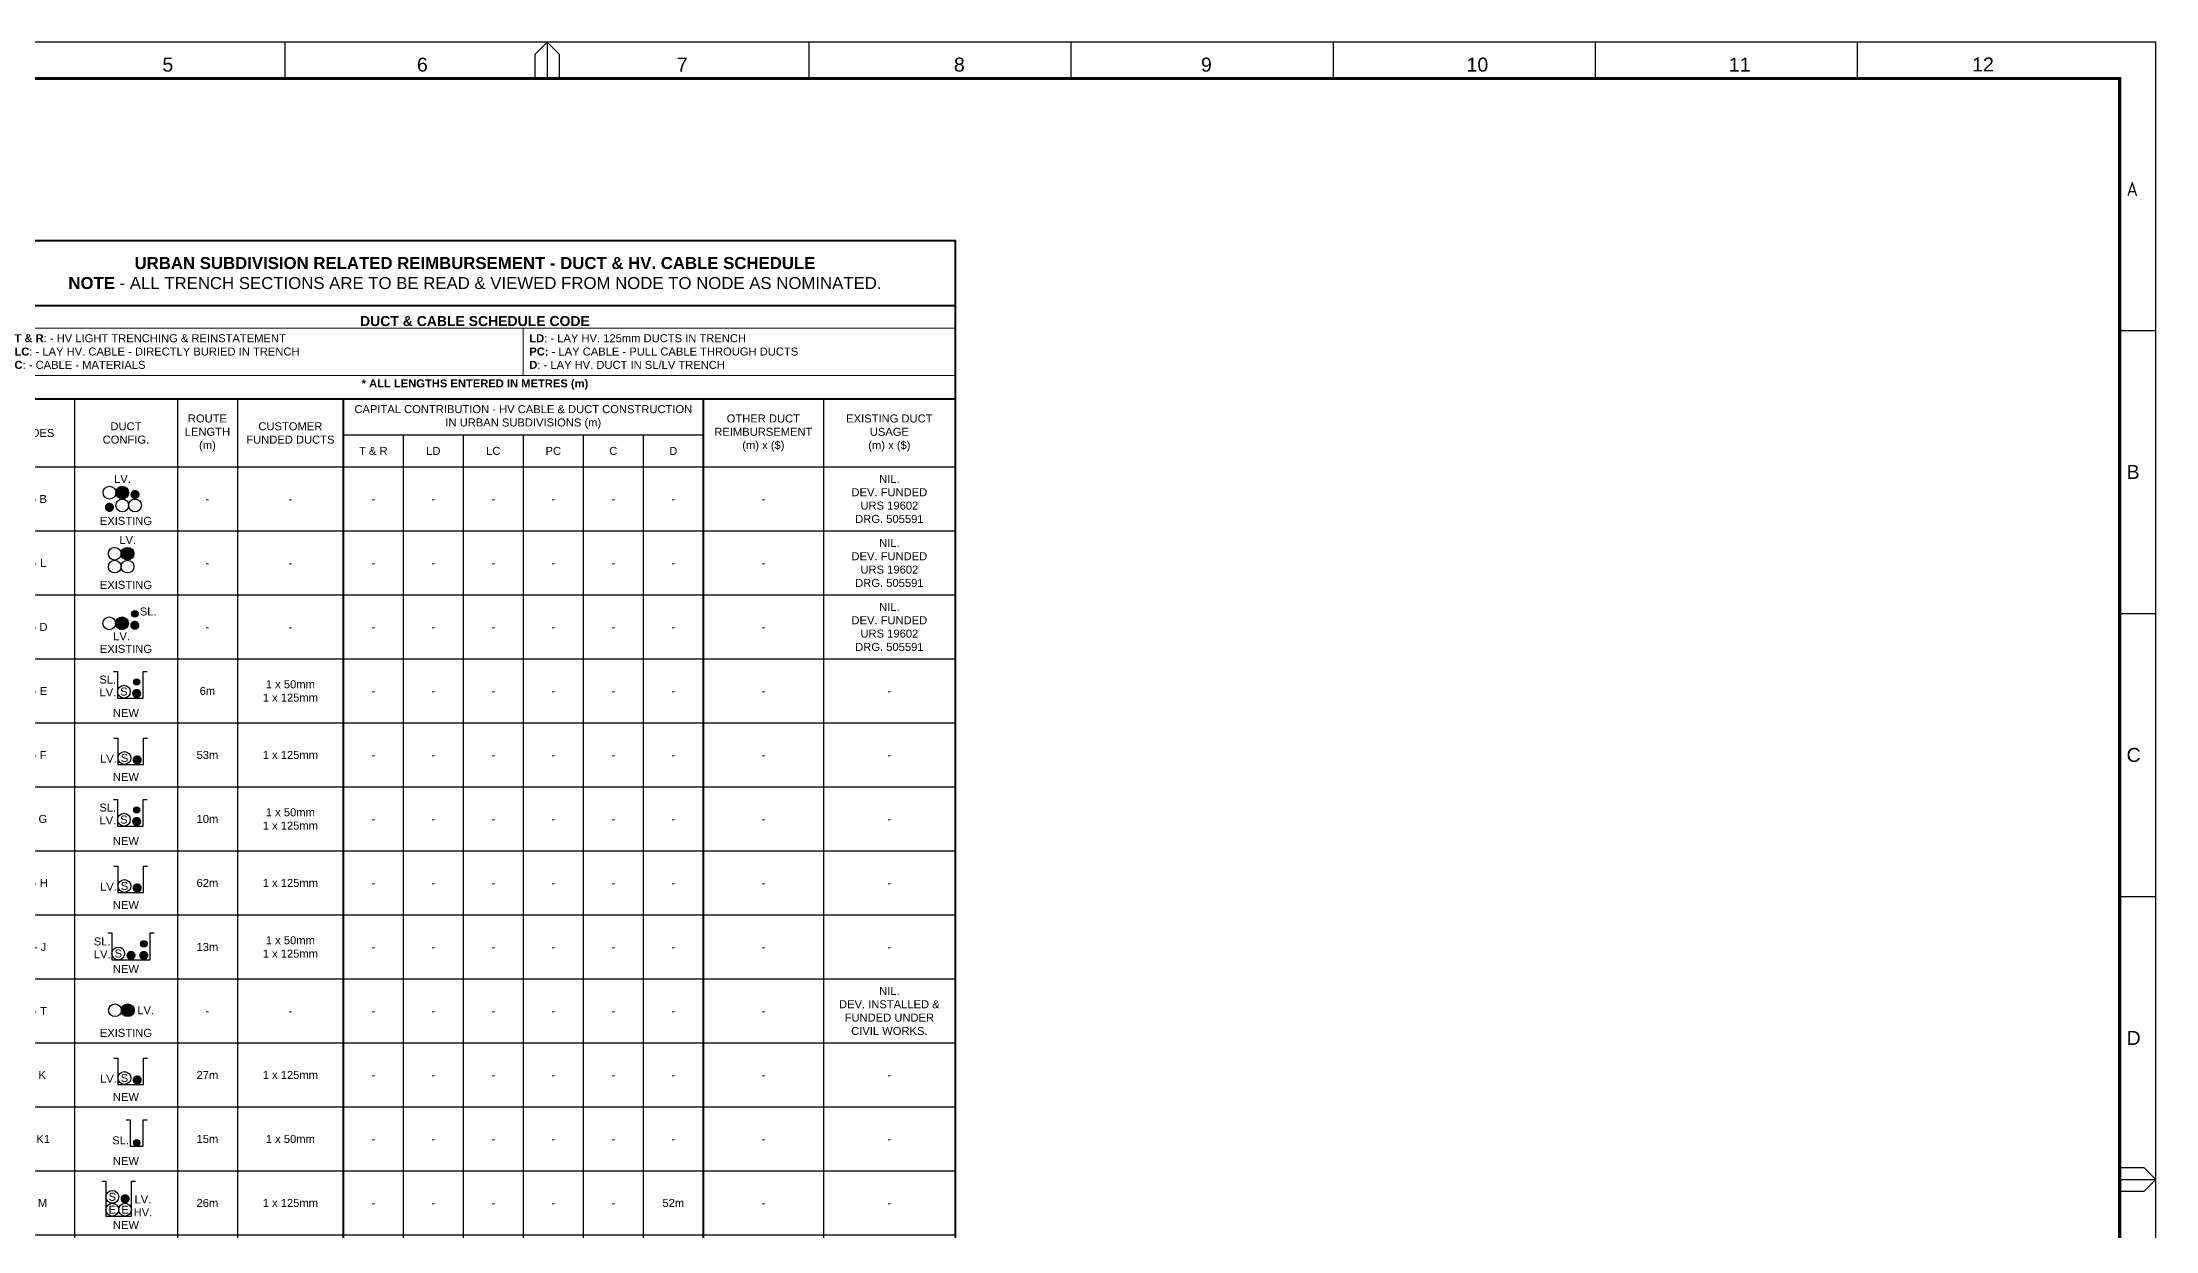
# Paper-space layout 'RETIC (2)' of a CAD drawing. Header units: metres. Extents: x -9 to 795, y -5 to 571.
# Drawn here: x 267 to 795, y 274 to 571 of the extents above; entities that cross this region are included whole.
import ezdxf
from ezdxf.enums import TextEntityAlignment as Align

# ---------------------------------------------------------------- set-up
doc = ezdxf.new("R2010")
doc.units = ezdxf.units.M
doc.header["$LTSCALE"] = 0.7
doc.layers.get('0').update_dxf_attribs({"color": 6})
for name, color, linetype in [('_User Miscellaneous3', 11, 'Continuous'), ('Notes', 7, 'Continuous'), ('SupportsUG_SP_EXT', 7, 'Continuous')]:
    doc.layers.add(name, color=color, linetype=linetype)
doc.layers.add('_User Miscellaneous5', color=7, linetype='Continuous', lineweight=35)
doc.layers.get('SupportsUG_SP_EXT').off()
doc.styles.add('ARIAL', font='arial.ttf', dxfattribs={"height": 2})
doc.styles.add('iecISOCP', font='isocp.shx')
doc.styles.get("Standard").update_dxf_attribs({"font": 'arial.ttf'})

# ---------------------------------------------------------------- blocks, each defined once
blk = doc.blocks.new('A1_FRAME_TITLE')
at = {"layer": 'Notes', "linetype": 'Continuous'}
for p, q in [((336.54, 564.21), (336.54, 573.26)), ((336.54, 564.21), (336.54, 573.26)), ((399.05, 570.26), (402.05, 573.26)), ((399.05, 570.26), (402.05, 573.26)), ((402.05, 573.26), (402.05, 564.21)), ((402.05, 573.26), (405.05, 570.26)), ((402.05, 573.26), (402.05, 564.21)), ((402.05, 573.26), (405.05, 570.26)), ((467.56, 564.21), (467.56, 573.26)), ((467.56, 564.21), (467.56, 573.26)), ((533.07, 564.21), (533.07, 573.26)), ((533.07, 564.21), (533.07, 573.26)), ((598.58, 564.21), (598.58, 573.26)), ((598.58, 564.21), (598.58, 573.26)), ((664.09, 564.21), (664.09, 573.26)), ((664.09, 564.21), (664.09, 573.26)), ((729.6, 564.21), (729.6, 573.26)), ((729.6, 564.21), (729.6, 573.26)), ((399.05, 564.21), (399.05, 570.26)), ((399.05, 564.21), (399.05, 570.26)), ((405.05, 570.26), (405.05, 564.21)), ((405.05, 570.26), (405.05, 564.21)), ((795.11, 501.22), (804.15, 501.22)), ((795.11, 501.22), (804.15, 501.22)), ((795.11, 430.47), (804.15, 430.47)), ((795.11, 430.47), (804.15, 430.47)), ((795.11, 430.47), (804.15, 430.47)), ((795.11, 430.47), (804.15, 430.47)), ((795.11, 359.72), (804.15, 359.72)), ((795.11, 359.72), (804.15, 359.72)), ((795.11, 291.97), (801.15, 291.97)), ((795.11, 291.97), (801.15, 291.97)), ((801.15, 291.97), (804.15, 288.97)), ((801.15, 291.97), (804.15, 288.97)), ((795.11, 288.97), (804.15, 288.97)), ((795.11, 288.97), (804.15, 288.97)), ((801.15, 285.97), (795.11, 285.97)), ((801.15, 285.97), (795.11, 285.97)), ((804.15, 288.97), (801.15, 285.97)), ((804.15, 288.97), (801.15, 285.97))]:
    blk.add_line(p, q, dxfattribs=at)
at = {"layer": 'Notes', "color": 7, "linetype": 'Continuous'}
blk.add_lwpolyline([(-0.04, -3.07), (804.15, -3.07), (804.15, 573.26), (-0.04, 573.26)], close=True, dxfattribs=at)
blk.add_lwpolyline([(-0.04, -3.07), (804.15, -3.07), (804.15, 573.26), (-0.04, 573.26)], close=True, dxfattribs=at)
at = {"layer": 'Notes', "color": 7, "linetype": 'Continuous', "const_width": 0.8}
blk.add_lwpolyline([(9, 5.97), (795.11, 5.97), (795.11, 564.21), (9, 564.21)], close=True, dxfattribs=at)
blk.add_lwpolyline([(9, 5.97), (795.11, 5.97), (795.11, 564.21), (9, 564.21)], close=True, dxfattribs=at)
at = {"layer": 'Notes', "color": 7}
for s, style, p in [('5', 'ARIAL', (305.87, 565.92)), ('5', 'ARIAL', (305.87, 565.92)), ('6', 'ARIAL', (369.5, 565.92)), ('6', 'ARIAL', (369.5, 565.92)), ('7', 'ARIAL', (434.45, 565.92)), ('7', 'ARIAL', (434.45, 565.92)), ('8', 'ARIAL', (503.73, 565.92)), ('8', 'ARIAL', (503.73, 565.92)), ('9', 'ARIAL', (565.48, 565.92)), ('9', 'ARIAL', (565.48, 565.92)), ('10', 'ARIAL', (631.87, 565.92)), ('10', 'ARIAL', (631.87, 565.92)), ('11', 'ARIAL', (697.43, 565.92)), ('11', 'ARIAL', (697.43, 565.92)), ('12', 'ARIAL', (758.24, 565.96)), ('12', 'ARIAL', (758.24, 565.96)), ('A', 'iecISOCP', (796.86, 534.85)), ('A', 'iecISOCP', (796.86, 534.85)), ('B', 'ARIAL', (796.86, 464.1)), ('B', 'ARIAL', (796.86, 464.1)), ('C', 'ARIAL', (796.86, 393.35)), ('C', 'ARIAL', (796.86, 393.35)), ('D', 'ARIAL', (796.86, 322.6)), ('D', 'ARIAL', (796.86, 322.6))]:
    blk.add_text(s, height=3.5, dxfattribs=dict(at, style=style)).set_placement(p)
at = {"layer": 'Notes', "color": 3, "style": 'iecISOCP', "flags": 8}
blk.add_attdef('VERSION_NO', text='', height=2.5, rotation=90, dxfattribs=at).set_placement((272.82, 44.54), align=Align.MIDDLE_CENTER)
blk.add_attdef('VERSION_NO', text='', height=2.5, rotation=90, dxfattribs=at).set_placement((272.82, 44.54), align=Align.MIDDLE_CENTER)
at = {"layer": 'Notes', "color": 7}
blk.add_attdef('EPD_REF_NO', text='', height=5, dxfattribs=at).set_placement((760.12, 52.77), align=Align.CENTER)
blk.add_attdef('EPD_REF_NO', text='', height=5, dxfattribs=at).set_placement((760.12, 52.77), align=Align.CENTER)
at = {"layer": 'Notes', "color": 7, "style": 'ARIAL'}
for tag, p in [('CAP_NO', (483.94, 43.46)), ('CAP_NO', (483.94, 43.46)), ('IE_NUM', (483.8, 37.81)), ('IE_NUM', (483.8, 37.81)), ('REF_No_1', (306, 32.31)), ('REF_No_1', (306, 32.31)), ('REF_1', (327.55, 32.31)), ('REF_1', (327.55, 32.31)), ('GEN_WO', (412.46, 31.76)), ('GEN_WO', (412.46, 31.76)), ('HV_SWITCH', (484.22, 32.16)), ('HV_SWITCH', (484.22, 32.16)), ('REF_No_2', (306, 26.31)), ('REF_No_2', (306, 26.31)), ('REF_2', (327.55, 26.31)), ('REF_2', (327.55, 26.31)), ('OH_WO', (412.46, 25.81)), ('OH_WO', (412.46, 25.81)), ('UBD_REF', (483.8, 25.83)), ('UBD_REF', (483.8, 25.83)), ('REF_No_3', (306, 20.31)), ('REF_No_3', (306, 20.31)), ('REF_3', (327.55, 20.31)), ('REF_3', (327.55, 20.31)), ('UG_WO', (412.46, 20.05)), ('UG_WO', (412.46, 20.05)), ('GIS_MAP_No', (483.8, 20.04)), ('GIS_MAP_No', (483.8, 20.04)), ('REF_No_4', (306, 14.31)), ('REF_No_4', (306, 14.31)), ('REF_4', (327.55, 14.31)), ('REF_4', (327.55, 14.31)), ('HV_OP_DIAG', (484.08, 14.2)), ('HV_OP_DIAG', (484.08, 14.2)), ('SUB_WO', (412.46, 13.81)), ('SUB_WO', (412.46, 13.81)), ('LGA', (483.7, 7.78)), ('LGA', (483.7, 7.78))]:
    blk.add_attdef(tag, p, '', height=2, dxfattribs=at)
at = {"layer": 'Notes', "color": 7, "style": 'ARIAL', "width": 1.1}
for tag, p in [('T1', (655.13, 39.47)), ('T1', (655.13, 39.47)), ('T2', (655.13, 34.35)), ('T2', (655.13, 34.35)), ('T3', (655.13, 28.92)), ('T3', (655.13, 28.92)), ('T4', (655.13, 23.66)), ('T4', (655.13, 23.66)), ('T5', (655.13, 18.23)), ('T5', (655.13, 18.23)), ('T6', (655.13, 12.97)), ('T6', (655.13, 12.97))]:
    blk.add_attdef(tag, text='', height=3.5, dxfattribs=at).set_placement(p, align=Align.CENTER)
at = {"layer": 'Notes', "color": 7, "style": 'ARIAL'}
for tag, height, p in [('scale', 2, (538.51, 33.27)), ('scale', 2, (538.51, 33.27)), ('DRAWN', 2, (538.51, 24.93)), ('DRAWN', 2, (538.51, 24.93)), ('REV', 5, (790.81, 17.1)), ('REV', 5, (790.81, 17.1)), ('CHD', 2, (538.51, 8.93)), ('CHD', 2, (538.51, 8.93)), ('DESIGN', 2, (576.37, 9.15)), ('DESIGN', 2, (576.37, 9.15))]:
    blk.add_attdef(tag, text='', height=height, dxfattribs=at).set_placement(p, align=Align.CENTER)
blk.add_attdef('NUM', text='', height=7, dxfattribs=at).set_placement((763.12, 20.12), align=Align.MIDDLE_CENTER)
blk.add_attdef('NUM', text='', height=7, dxfattribs=at).set_placement((763.12, 20.12), align=Align.MIDDLE_CENTER)
for tag, p in [('NS', (762.87, 8.12)), ('NS', (762.87, 8.12)), ('SHTS', (774.68, 8.12)), ('SHTS', (774.68, 8.12))]:
    blk.add_attdef(tag, text='', height=2, dxfattribs=at).set_placement(p, align=Align.MIDDLE)
at = {"layer": 'Notes', "style": 'iecISOCP'}
blk.add_attdef('ExportID', (9.02, 2.35), '', height=2.5, dxfattribs=at)
blk.add_attdef('ExportID', (9.02, 2.35), '', height=2.5, dxfattribs=at)
at = {"layer": 'Notes', "style": 'iecISOCP', "flags": 1}
for tag, p in [('ProjectType', (14.12, -26.84)), ('ProjectType', (14.12, -26.84)), ('ProjectNumber', (23.5, -26.86)), ('ProjectNumber', (23.5, -26.86)), ('DrawingNumber', (35.46, -26.85)), ('DrawingNumber', (35.46, -26.85)), ('ProjectDescription', (47.51, -26.87)), ('ProjectDescription', (47.51, -26.87)), ('ExportDate', (60.23, -26.83)), ('ExportDate', (60.23, -26.83)), ('ExportUserName', (69.1, -26.84)), ('ExportUserName', (69.1, -26.84)), ('DesignerCompanyName', (81.43, -26.84)), ('DesignerCompanyName', (81.43, -26.84)), ('ExportAreaOfInterest', (97.04, -26.86)), ('ExportAreaOfInterest', (97.04, -26.86)), ('GIS_SUCCESS', (111.94, -26.82)), ('GIS_SUCCESS', (111.94, -26.82)), ('CAD_SUCCESS', (121.73, -26.83)), ('CAD_SUCCESS', (121.73, -26.83)), ('DEPOTCODE', (132.05, -26.92)), ('DEPOTCODE', (132.05, -26.92)), ('ExportCategories', (140.02, -26.84)), ('ExportCategories', (140.02, -26.84)), ('Comments', (154.33, -26.93)), ('Comments', (154.33, -26.93)), ('EPD_-_VERSION_1.5', (161.74, -26.93)), ('EPD_-_VERSION_1.5', (161.74, -26.93))]:
    blk.add_attdef(tag, p, '', height=1, dxfattribs=at)
blk = doc.blocks.new('CABLE_LARGE_NEW')
h = blk.add_hatch(color=256)
edge = h.paths.add_edge_path()
edge.add_arc((0, 0.8), 0.8, 0, 360)
blk.add_circle((0, 0.8), 0.8)
for tag, flags, p in [('COND_CODE', 9, (1.5, 0)), ('STATE', 9, (1.5, -0.4)), ('XSECT_SIZE', 9, (1.5, -0.6)), ('OWNED_BY', 9, (1.5, -1)), ('OPERATED_BY', 9, (1.5, -1.2)), ('Z', 1, (1.5, -1.6)), ('FB_REFERENCE', 9, (1.5, -0.2)), ('NOTES', 9, (1.5, -0.8)), ('MAINTAINED_BY', 9, (1.5, -1.4))]:
    blk.add_attdef(tag, text='', height=0.2, dxfattribs=dict(flags=flags)).set_placement(p, align=Align.MIDDLE_LEFT)
blk = doc.blocks.new('*U110')
blk.add_circle((0, 0.8), 0.8)
blk.add_blockref('CABLE_LARGE_NEW', (0, 0))
blk = doc.blocks.new('*U103')
blk.add_circle((0, 0.8), 0.8)
blk = doc.blocks.new('*U111')
at = {"ltscale": 0.75, "const_width": 0.569, "flags": 128}
blk.add_lwpolyline([(-0.29, 0.56, 1), (0.28, 0.56, 1)], format="xyb", close=True, dxfattribs=at)
blk = doc.blocks.new('DUCT_50_NEW')
blk.add_circle((0, 0.4), 0.4)
at = {"flags": 1}
blk.add_attdef('Z', (0, 0), '', height=0.2, dxfattribs=at)
at = {"flags": 9}
for tag, p in [('DUCT_CODE', (0, 0)), ('XSECT_TYPE', (0, -0.2)), ('STATE', (0, -0.6)), ('OWNED_BY', (0, -1.01)), ('OPERATED_BY', (0, -1.21)), ('FB_REFERENCE', (0, -0.4)), ('NOTES', (0, -0.8)), ('MAINTAINED_BY', (0, -1.42))]:
    blk.add_attdef(tag, text='', height=0.2, dxfattribs=at).set_placement(p, align=Align.MIDDLE_LEFT)
blk = doc.blocks.new('CABLE_SMALL_NEW')
h = blk.add_hatch(color=256)
edge = h.paths.add_edge_path()
edge.add_arc((0, 0.4), 0.4, 0, 360)
blk.add_circle((0, 0.4), 0.4)
for tag, flags, p in [('COND_CODE', 9, (1.5, 0)), ('STATE', 9, (1.5, -0.4)), ('XSECT_SIZE', 9, (1.5, -0.6)), ('OWNED_BY', 9, (1.5, -1)), ('OPERATED_BY', 9, (1.5, -1.2)), ('Z', 1, (1.5, -1.6)), ('FB_REFERENCE', 9, (1.5, -0.2)), ('NOTES', 9, (1.5, -0.8)), ('MAINTAINED_BY', 9, (1.5, -1.4))]:
    blk.add_attdef(tag, text='', height=0.2, dxfattribs=dict(flags=flags)).set_placement(p, align=Align.MIDDLE_LEFT)
blk = doc.blocks.new('*U109')
for name in ['DUCT_50_NEW', 'CABLE_SMALL_NEW']:
    blk.add_blockref(name, (0, 0))
blk = doc.blocks.new('*U106')
blk.add_circle((0, 0.8), 0.8)
at = {"insert": (0, 0.8), "char_height": 1, "attachment_point": 5, "style": 'ARIAL'}
blk.add_mtext_dynamic_manual_height_columns('S', width=1.0176, gutter_width=10, heights=[0], dxfattribs=at)
blk = doc.blocks.new('*U105')
blk.add_circle((0, 0.8), 0.8)
at = {"insert": (0, 0.8), "char_height": 1, "attachment_point": 5, "style": 'ARIAL'}
blk.add_mtext_dynamic_manual_height_columns('E', width=1.8498, gutter_width=10, heights=[0], dxfattribs=at)
blk = doc.blocks.new('*T120')
at = {"layer": '_User Miscellaneous5', "color": 0, "linetype": 'ByBlock', "lineweight": -2, "ltscale": 0.5, "transparency": 16777216}
for p, q in [((0, 0), (240.19, 0)), ((0, 0), (0, -16.21)), ((240.19, 0), (240.19, -16.21)), ((0, -39.58), (0, -444.57)), ((20, -39.58), (20, -424.57)), ((45.73, -39.58), (45.73, -434.57)), ((60.73, -39.58), (60.73, -434.57)), ((87.19, -39.58), (87.19, -444.57)), ((177.19, -39.58), (177.19, -444.57)), ((207.19, -39.58), (207.19, -444.57)), ((240.19, -39.58), (240.19, -444.57)), ((87.19, -48.57), (177.19, -48.57)), ((102.19, -48.57), (102.19, -444.57)), ((117.19, -48.57), (117.19, -444.57)), ((132.19, -48.57), (132.19, -444.57)), ((147.19, -48.57), (147.19, -444.57)), ((162.19, -48.57), (162.19, -444.57)), ((0, -56.57), (240.19, -56.57)), ((0, -72.57), (240.19, -72.57)), ((0, -88.57), (240.19, -88.57)), ((0, -104.57), (240.19, -104.57)), ((0, -120.57), (240.19, -120.57)), ((0, -136.57), (240.19, -136.57)), ((0, -152.57), (240.19, -152.57)), ((0, -168.57), (240.19, -168.57)), ((0, -184.57), (240.19, -184.57)), ((0, -200.57), (240.19, -200.57)), ((0, -216.57), (240.19, -216.57)), ((0, -232.57), (240.19, -232.57)), ((0, -248.57), (240.19, -248.57)), ((0, -264.57), (240.19, -264.57)), ((0, -280.57), (240.19, -280.57)), ((0, -296.57), (240.19, -296.57)), ((0, -312.57), (240.19, -312.57)), ((0, -328.57), (240.19, -328.57)), ((0, -344.57), (240.19, -344.57)), ((0, -360.57), (240.19, -360.57)), ((0, -376.57), (240.19, -376.57)), ((0, -392.57), (240.19, -392.57)), ((0, -408.57), (240.19, -408.57)), ((0, -424.57), (240.19, -424.57)), ((0, -434.57), (240.19, -434.57)), ((0, -444.57), (240.19, -444.57))]:
    blk.add_line(p, q, dxfattribs=at)
at = {"layer": 'Defpoints', "color": 8, "linetype": 'ByBlock', "lineweight": 0, "ltscale": 0.5, "transparency": 16777216}
for p, q in [((0, -16.21), (240.19, -16.21)), ((0, -16.21), (0, -39.58)), ((240.19, -16.21), (240.19, -39.58)), ((0, -21.88), (240.19, -21.88)), ((132.19, -21.88), (132.19, -33.68)), ((0, -33.68), (240.19, -33.68)), ((0, -39.58), (240.19, -39.58))]:
    blk.add_line(p, q, dxfattribs=at)
at = {"layer": '_User Miscellaneous5', "color": 7, "ltscale": 0.5, "transparency": 16777216}
for s, insert, char_height, width, attachment_point in [('{\\fArial|b1|i0|c0|p34;URBAN SUBDIVISION RELATED REIMBURSEMENT - DUCT & HV. CABLE SCHEDULE \\PNOTE} - ALL TRENCH SECTIONS ARE TO BE READ & VIEWED FROM NODE TO NODE AS NOMINATED.', (120.1, -8.11), 3, 237.1926, 5), ('{\\fArial|b1|i0|c0|p34;DUCT & CABLE SCHEDULE CODE}', (120.1, -21.38), 2.5, 239.1926, 8), ('{\\fArial|b1|i0|c0|p34;T & R}: - HV LIGHT TRENCHING & REINSTATEMENT                   \\P{\\fArial|b1|i0|c0|p34;LC}: - LAY HV. CABLE - DIRECTLY BURIED IN TRENCH\\P{\\fArial|b1|i0|c0|p34;C}: - CABLE - MATERIALS ', (5, -23.38), 2, 122.1926, 1), ('{\\fArial|b1|i0|c0|p34;LD}: - LAY HV. 125mm DUCTS IN TRENCH  \\P{\\fArial|b1|i0|c0|p34;PC:} - LAY CABLE - PULL CABLE THROUGH DUCTS\\P{\\fArial|b1|i0|c0|p34;D}: - LAY HV. DUCT IN SL/LV TRENCH', (133.69, -23.38), 2, 105, 1), ('{\\fArial|b1|i0|c0|p34;* ALL LENGTHS ENTERED IN METRES (m)}', (120.1, -34.68), 2, 238.1926, 2), ('CAPITAL CONTRIBUTION - HV CABLE & DUCT CONSTRUCTION IN URBAN SUBDIVISIONS (m)', (132.19, -44.08), 2, 87, 5), ('NODES', (10, -48.08), 2, 17, 5), ('DUCT\\PCONFIG.', (32.86, -48.08), 2, 22.7288, 5), ('ROUTE\\PLENGTH\\P(m)', (53.23, -48.08), 2, 12, 5), ('CUSTOMER FUNDED DUCTS', (73.96, -48.08), 2, 23.4638, 5), ('OTHER DUCT REIMBURSEMENT\\P(m) x ($)', (192.19, -48.08), 2, 27, 5), ('EXISTING DUCT USAGE\\P(m) x ($)', (223.69, -48.08), 2, 30, 5), ('T & R', (94.69, -52.57), 2, 12, 5), ('LD', (109.69, -52.57), 2, 12, 5), ('LC', (124.69, -52.57), 2, 12, 5), ('PC', (139.69, -52.57), 2, 12, 5), ('C', (154.69, -52.57), 2, 12, 5), ('D', (169.69, -52.57), 2, 12, 5), ('NIL.\\PDEV. FUNDED\\PURS 19602\\PDRG. 505591', (223.69, -64.57), 2, 27, 5), ('A - B', (10, -64.57), 2, 14, 5), ('-', (53.23, -64.57), 2, 9, 5), ('-', (73.96, -64.57), 2, 20.4638, 5), ('-', (94.69, -64.57), 2, 12, 5), ('-', (109.69, -64.57), 2, 12, 5), ('-', (124.69, -64.57), 2, 12, 5), ('-', (139.69, -64.57), 2, 12, 5), ('-', (154.69, -64.57), 2, 12, 5), ('-', (169.69, -64.57), 2, 12, 5), ('-', (192.19, -64.57), 2, 27, 5), ('EXISTING', (32.86, -71.07), 2, 19.7288, 8), ('NIL.\\PDEV. FUNDED\\PURS 19602\\PDRG. 505591', (223.69, -80.57), 2, 27, 5), ('B - L', (10, -80.57), 2, 14, 5), ('-', (53.23, -80.57), 2, 9, 5), ('-', (73.96, -80.57), 2, 20.4638, 5), ('-', (94.69, -80.57), 2, 12, 5), ('-', (109.69, -80.57), 2, 12, 5), ('-', (124.69, -80.57), 2, 12, 5), ('-', (139.69, -80.57), 2, 12, 5), ('-', (154.69, -80.57), 2, 12, 5), ('-', (169.69, -80.57), 2, 12, 5), ('-', (192.19, -80.57), 2, 27, 5), ('EXISTING', (32.86, -87.07), 2, 19.7288, 8), ('NIL.\\PDEV. FUNDED\\PURS 19602\\PDRG. 505591', (223.69, -96.57), 2, 27, 5), ('C - D', (10, -96.57), 2, 14, 5), ('-', (53.23, -96.57), 2, 9, 5), ('-', (73.96, -96.57), 2, 20.4638, 5), ('-', (94.69, -96.57), 2, 12, 5), ('-', (109.69, -96.57), 2, 12, 5), ('-', (124.69, -96.57), 2, 12, 5), ('-', (139.69, -96.57), 2, 12, 5), ('-', (154.69, -96.57), 2, 12, 5), ('-', (169.69, -96.57), 2, 12, 5), ('-', (192.19, -96.57), 2, 27, 5), ('EXISTING', (32.86, -103.07), 2, 19.7288, 8), ('1 x 50mm\\P1 x 125mm', (73.96, -112.57), 2, 20.4638, 5), ('D - E', (10, -112.57), 2, 14, 5), ('6m', (53.23, -112.57), 2, 9, 5), ('-', (94.69, -112.57), 2, 12, 5), ('-', (109.69, -112.57), 2, 12, 5), ('-', (124.69, -112.57), 2, 12, 5), ('-', (139.69, -112.57), 2, 12, 5), ('-', (154.69, -112.57), 2, 12, 5), ('-', (169.69, -112.57), 2, 12, 5), ('-', (192.19, -112.57), 2, 27, 5), ('-', (223.69, -112.57), 2, 30, 5), ('NEW', (32.86, -119.07), 2, 19.7288, 8), ('E - F', (10, -128.57), 2, 14, 5), ('53m', (53.23, -128.57), 2, 9, 5), ('1 x 125mm', (73.96, -128.57), 2, 20.4638, 5), ('-', (94.69, -128.57), 2, 12, 5), ('-', (109.69, -128.57), 2, 12, 5), ('-', (124.69, -128.57), 2, 12, 5), ('-', (139.69, -128.57), 2, 12, 5), ('-', (154.69, -128.57), 2, 12, 5), ('-', (169.69, -128.57), 2, 12, 5), ('-', (192.19, -128.57), 2, 27, 5), ('-', (223.69, -128.57), 2, 30, 5), ('NEW', (32.86, -135.07), 2, 19.7288, 8), ('1 x 50mm\\P1 x 125mm', (73.96, -144.57), 2, 20.4638, 5), ('F - G', (10, -144.57), 2, 14, 5), ('10m', (53.23, -144.57), 2, 9, 5), ('-', (94.69, -144.57), 2, 12, 5), ('-', (109.69, -144.57), 2, 12, 5), ('-', (124.69, -144.57), 2, 12, 5), ('-', (139.69, -144.57), 2, 12, 5), ('-', (154.69, -144.57), 2, 12, 5), ('-', (169.69, -144.57), 2, 12, 5), ('-', (192.19, -144.57), 2, 27, 5), ('-', (223.69, -144.57), 2, 30, 5), ('NEW', (32.86, -151.07), 2, 19.7288, 8), ('G - H', (10, -160.57), 2, 14, 5), ('62m', (53.23, -160.57), 2, 9, 5), ('1 x 125mm', (73.96, -160.57), 2, 20.4638, 5), ('-', (94.69, -160.57), 2, 12, 5), ('-', (109.69, -160.57), 2, 12, 5), ('-', (124.69, -160.57), 2, 12, 5), ('-', (139.69, -160.57), 2, 12, 5), ('-', (154.69, -160.57), 2, 12, 5), ('-', (169.69, -160.57), 2, 12, 5), ('-', (192.19, -160.57), 2, 27, 5), ('-', (223.69, -160.57), 2, 30, 5), ('NEW', (32.86, -167.07), 2, 19.7288, 8), ('1 x 50mm\\P1 x 125mm', (73.96, -176.57), 2, 20.4638, 5), ('H - J', (10, -176.57), 2, 14, 5), ('13m', (53.23, -176.57), 2, 9, 5), ('-', (94.69, -176.57), 2, 12, 5), ('-', (109.69, -176.57), 2, 12, 5), ('-', (124.69, -176.57), 2, 12, 5), ('-', (139.69, -176.57), 2, 12, 5), ('-', (154.69, -176.57), 2, 12, 5), ('-', (169.69, -176.57), 2, 12, 5), ('-', (192.19, -176.57), 2, 27, 5), ('-', (223.69, -176.57), 2, 30, 5), ('NEW', (32.86, -183.07), 2, 19.7288, 8), ('NIL.\\PDEV. INSTALLED &\\PFUNDED UNDER\\PCIVIL WORKS.', (223.69, -192.57), 2, 27, 5), ('H - T', (10, -192.57), 2, 14, 5), ('-', (53.23, -192.57), 2, 9, 5), ('-', (73.96, -192.57), 2, 20.4638, 5), ('-', (94.69, -192.57), 2, 12, 5), ('-', (109.69, -192.57), 2, 12, 5), ('-', (124.69, -192.57), 2, 12, 5), ('-', (139.69, -192.57), 2, 12, 5), ('-', (154.69, -192.57), 2, 12, 5), ('-', (169.69, -192.57), 2, 12, 5), ('-', (192.19, -192.57), 2, 27, 5), ('EXISTING', (32.86, -199.07), 2, 19.7288, 8), ('J - K', (10, -208.57), 2, 14, 5), ('27m', (53.23, -208.57), 2, 9, 5), ('1 x 125mm', (73.96, -208.57), 2, 20.4638, 5), ('-', (94.69, -208.57), 2, 12, 5), ('-', (109.69, -208.57), 2, 12, 5), ('-', (124.69, -208.57), 2, 12, 5), ('-', (139.69, -208.57), 2, 12, 5), ('-', (154.69, -208.57), 2, 12, 5), ('-', (169.69, -208.57), 2, 12, 5), ('-', (192.19, -208.57), 2, 27, 5), ('-', (223.69, -208.57), 2, 30, 5), ('NEW', (32.86, -215.07), 2, 19.7288, 8), ('K - K1', (10, -224.57), 2, 14, 5), ('15m', (53.23, -224.57), 2, 9, 5), ('1 x 50mm', (73.96, -224.57), 2, 20.4638, 5), ('-', (94.69, -224.57), 2, 12, 5), ('-', (109.69, -224.57), 2, 12, 5), ('-', (124.69, -224.57), 2, 12, 5), ('-', (139.69, -224.57), 2, 12, 5), ('-', (154.69, -224.57), 2, 12, 5), ('-', (169.69, -224.57), 2, 12, 5), ('-', (192.19, -224.57), 2, 27, 5), ('-', (223.69, -224.57), 2, 30, 5), ('NEW', (32.86, -231.07), 2, 19.7288, 8), ('L - M', (10, -240.57), 2, 14, 5), ('26m', (53.23, -240.57), 2, 9, 5), ('1 x 125mm', (73.96, -240.57), 2, 20.4638, 5), ('-', (94.69, -240.57), 2, 12, 5), ('-', (109.69, -240.57), 2, 12, 5), ('-', (124.69, -240.57), 2, 12, 5), ('-', (139.69, -240.57), 2, 12, 5), ('-', (154.69, -240.57), 2, 12, 5), ('52m', (169.69, -240.57), 2, 12, 5), ('-', (192.19, -240.57), 2, 27, 5), ('-', (223.69, -240.57), 2, 30, 5), ('NEW', (32.86, -247.07), 2, 19.7288, 8), ('M - N', (10, -256.57), 2, 14, 5), ('17m', (53.23, -256.57), 2, 9, 5), ('1 x 50mm\\P1 x 125mm', (73.96, -256.57), 2, 20.4638, 5), ('-', (94.69, -256.57), 2, 12, 5), ('-', (109.69, -256.57), 2, 12, 5), ('-', (124.69, -256.57), 2, 12, 5), ('-', (139.69, -256.57), 2, 12, 5), ('-', (154.69, -256.57), 2, 12, 5), ('34m', (169.69, -256.57), 2, 12, 5), ('-', (192.19, -256.57), 2, 27, 5), ('-', (223.69, -256.57), 2, 30, 5), ('NEW', (32.86, -263.07), 2, 19.7288, 8), ('N - P', (10, -272.57), 2, 14, 5), ('30m', (53.23, -272.57), 2, 9, 5), ('1 x 125mm', (73.96, -272.57), 2, 20.4638, 5), ('-', (94.69, -272.57), 2, 12, 5), ('-', (109.69, -272.57), 2, 12, 5), ('-', (124.69, -272.57), 2, 12, 5), ('-', (139.69, -272.57), 2, 12, 5), ('-', (154.69, -272.57), 2, 12, 5), ('60m', (169.69, -272.57), 2, 12, 5), ('-', (192.19, -272.57), 2, 27, 5), ('-', (223.69, -272.57), 2, 30, 5), ('NEW', (32.86, -279.07), 2, 19.7288, 8), ('P - Q', (10, -288.57), 2, 14, 5), ('10m', (53.23, -288.57), 2, 9, 5), ('1 x 50mm\\P1 x 125mm', (73.96, -288.57), 2, 20.4638, 5), ('-', (94.69, -288.57), 2, 12, 5), ('-', (109.69, -288.57), 2, 12, 5), ('-', (124.69, -288.57), 2, 12, 5), ('-', (139.69, -288.57), 2, 12, 5), ('-', (154.69, -288.57), 2, 12, 5), ('20m', (169.69, -288.57), 2, 12, 5), ('-', (192.19, -288.57), 2, 27, 5), ('-', (223.69, -288.57), 2, 30, 5), ('NEW', (32.86, -295.07), 2, 19.7288, 8), ('Q - R', (10, -304.57), 2, 14, 5), ('36m', (53.23, -304.57), 2, 9, 5), ('1 x 125mm', (73.96, -304.57), 2, 20.4638, 5), ('-', (94.69, -304.57), 2, 12, 5), ('-', (109.69, -304.57), 2, 12, 5), ('-', (124.69, -304.57), 2, 12, 5), ('-', (139.69, -304.57), 2, 12, 5), ('-', (154.69, -304.57), 2, 12, 5), ('-', (169.69, -304.57), 2, 12, 5), ('-', (192.19, -304.57), 2, 27, 5), ('-', (223.69, -304.57), 2, 30, 5), ('NEW', (32.86, -311.07), 2, 19.7288, 8), ('NIL.\\PDEV. INSTALLED &\\PFUNDED UNDER\\PCIVIL WORKS.', (223.69, -320.57), 2, 27, 5), ('Q - W', (10, -320.57), 2, 14, 5), ('-', (53.23, -320.57), 2, 9, 5), ('-', (73.96, -320.57), 2, 20.4638, 5), ('-', (94.69, -320.57), 2, 12, 5), ('-', (109.69, -320.57), 2, 12, 5), ('-', (124.69, -320.57), 2, 12, 5), ('-', (139.69, -320.57), 2, 12, 5), ('-', (154.69, -320.57), 2, 12, 5), ('-', (169.69, -320.57), 2, 12, 5), ('-', (192.19, -320.57), 2, 27, 5), ('EXISTING', (32.86, -327.07), 2, 19.7288, 8), ('R - S', (10, -336.57), 2, 14, 5), ('31m', (53.23, -336.57), 2, 9, 5), ('1 x 50mm\\P1 x 125mm', (73.96, -336.57), 2, 20.4638, 5), ('-', (94.69, -336.57), 2, 12, 5), ('-', (109.69, -336.57), 2, 12, 5), ('-', (124.69, -336.57), 2, 12, 5), ('-', (139.69, -336.57), 2, 12, 5), ('-', (154.69, -336.57), 2, 12, 5), ('-', (169.69, -336.57), 2, 12, 5), ('-', (192.19, -336.57), 2, 27, 5), ('-', (223.69, -336.57), 2, 30, 5), ('NEW', (32.86, -343.07), 2, 19.7288, 8), ('S - U', (10, -352.57), 2, 14, 5), ('210m', (53.23, -352.57), 2, 9, 5), ('1 x 125mm', (73.96, -352.57), 2, 20.4638, 5), ('-', (94.69, -352.57), 2, 12, 5), ('-', (109.69, -352.57), 2, 12, 5), ('-', (124.69, -352.57), 2, 12, 5), ('-', (139.69, -352.57), 2, 12, 5), ('-', (154.69, -352.57), 2, 12, 5), ('-', (169.69, -352.57), 2, 12, 5), ('-', (192.19, -352.57), 2, 27, 5), ('-', (223.69, -352.57), 2, 30, 5), ('NEW', (32.86, -359.07), 2, 19.7288, 8), ('V - W', (10, -368.57), 2, 14, 5), ('40m', (53.23, -368.57), 2, 9, 5), ('2 x 125mm', (73.96, -368.57), 2, 20.4638, 5), ('-', (94.69, -368.57), 2, 12, 5), ('-', (109.69, -368.57), 2, 12, 5), ('-', (124.69, -368.57), 2, 12, 5), ('-', (139.69, -368.57), 2, 12, 5), ('-', (154.69, -368.57), 2, 12, 5), ('80m', (169.69, -368.57), 2, 12, 5), ('-', (192.19, -368.57), 2, 27, 5), ('-', (223.69, -368.57), 2, 30, 5), ('NEW', (32.86, -375.07), 2, 19.7288, 8), ('W - X', (10, -384.57), 2, 14, 5), ('18m', (53.23, -384.57), 2, 9, 5), ('1 x 50mm\\P2 x 125mm', (73.96, -384.57), 2, 20.4638, 5), ('-', (94.69, -384.57), 2, 12, 5), ('-', (109.69, -384.57), 2, 12, 5), ('-', (124.69, -384.57), 2, 12, 5), ('-', (139.69, -384.57), 2, 12, 5), ('-', (154.69, -384.57), 2, 12, 5), ('-', (169.69, -384.57), 2, 12, 5), ('-', (192.19, -384.57), 2, 27, 5), ('-', (223.69, -384.57), 2, 30, 5), ('NEW', (32.86, -391.07), 2, 19.7288, 8), ('NIL.\\PDEV. INSTALLED &\\PFUNDED UNDER\\PCIVIL WORKS.', (223.69, -400.57), 2, 27, 5), ('X - Y', (10, -400.57), 2, 14, 5), ('-', (53.23, -400.57), 2, 9, 5), ('-', (73.96, -400.57), 2, 20.4638, 5), ('-', (94.69, -400.57), 2, 12, 5), ('-', (109.69, -400.57), 2, 12, 5), ('-', (124.69, -400.57), 2, 12, 5), ('-', (139.69, -400.57), 2, 12, 5), ('-', (154.69, -400.57), 2, 12, 5), ('-', (169.69, -400.57), 2, 12, 5), ('-', (192.19, -400.57), 2, 27, 5), ('EXISTING', (32.86, -407.07), 2, 19.7288, 8), ('Y - Z', (10, -416.57), 2, 14, 5), ('31m', (53.23, -416.57), 2, 9, 5), ('2 x 125mm', (73.96, -416.57), 2, 20.4638, 5), ('-', (94.69, -416.57), 2, 12, 5), ('-', (109.69, -416.57), 2, 12, 5), ('-', (124.69, -416.57), 2, 12, 5), ('-', (139.69, -416.57), 2, 12, 5), ('-', (154.69, -416.57), 2, 12, 5), ('-', (169.69, -416.57), 2, 12, 5), ('-', (192.19, -416.57), 2, 27, 5), ('-', (223.69, -416.57), 2, 30, 5), ('NEW', (32.86, -423.07), 2, 19.7288, 8), ('50mm = {\\C1;120m}\\P125mm = {\\C1;709m}', (73.96, -429.57), 2, 23.4638, 5), ('TOTAL NEW (m)', (22.86, -429.57), 2, 42.7288, 5), ('635m', (53.23, -429.57), 2, 12, 5), ('-', (94.69, -429.57), 2, 12, 5), ('-', (109.69, -429.57), 2, 12, 5), ('-', (124.69, -429.57), 2, 12, 5), ('-', (139.69, -429.57), 2, 12, 5), ('-', (154.69, -429.57), 2, 12, 5), ('246m', (169.69, -429.57), 2, 12, 5), ('-', (192.19, -429.57), 2, 27, 5), ('-', (223.69, -429.57), 2, 30, 5), ('TOTAL ($)', (43.6, -439.57), 2, 84.1926, 5), ('$5,658', (169.69, -439.57), 2, 12, 5), ('-', (94.69, -439.57), 2, 12, 5), ('-', (109.69, -439.57), 2, 12, 5), ('-', (124.69, -439.57), 2, 12, 5), ('-', (139.69, -439.57), 2, 12, 5), ('-', (154.69, -439.57), 2, 12, 5), ('-', (192.19, -439.57), 2, 27, 5), ('-', (223.69, -439.57), 2, 30, 5)]:
    blk.add_mtext(s, dxfattribs=dict(at, insert=insert, char_height=char_height, width=width, attachment_point=attachment_point))

psp = doc.layouts.new('RETIC (2)')

# ---------------------------------------------------------------- linework, layer by layer
at = {"layer": '_User Miscellaneous3', "flags": 128}
for points in [[(284.89, 413.6), (285.89, 413.6), (285.89, 407.01), (292.31, 407.01), (292.31, 413.6), (293.31, 413.6)], [(285.03, 397.01), (286.03, 397.01), (286.03, 390.42), (292.45, 390.42), (292.45, 397.01), (293.45, 397.01)], [(284.89, 381.6), (285.89, 381.6), (285.89, 375.01), (292.31, 375.01), (292.31, 381.6), (293.31, 381.6)], [(285.03, 365.01), (286.03, 365.01), (286.03, 358.42), (292.45, 358.42), (292.45, 365.01), (293.45, 365.01)], [(283.49, 348.31), (284.49, 348.31), (284.49, 341.54), (294.1, 341.54), (294.1, 348.31), (295.1, 348.31)], [(285.03, 317.01), (286.03, 317.01), (286.03, 310.42), (292.45, 310.42), (292.45, 317.01), (293.45, 317.01)], [(288.09, 301.6), (289.09, 301.6), (289.09, 295.01), (292.31, 295.01), (292.31, 301.6), (293.31, 301.6)], [(281.99, 286.2), (282.99, 286.2), (282.99, 277.5), (289.41, 277.5), (289.41, 286.2), (290.41, 286.2)]]:
    psp.add_lwpolyline(points, dxfattribs=at)
at = {"layer": '_User Miscellaneous5', "const_width": 0.5}
psp.add_lwpolyline([(255.16, 521.34), (495.35, 521.34), (495.35, 76.76), (255.16, 76.76)], close=True, dxfattribs=at)
for points in [[(255.16, 505.12), (495.35, 505.12)], [(255.16, 481.76), (495.35, 481.76)], [(342.35, 481.76), (342.35, 76.76)], [(432.35, 481.88), (432.35, 76.76)]]:
    psp.add_lwpolyline(points, dxfattribs=at)

# ---------------------------------------------------------------- block references
psp.add_blockref('*T120', (255.16, 521.34))
at = {"layer": '_User Miscellaneous3', "xscale": 2, "yscale": 2, "zscale": 2}
for name, p in [('*U103', (283.91, 456.75)), ('*U110', (287.1, 456.75)), ('*U111', (283.9, 453.55)), ('*U103', (287.1, 453.55)), ('*U103', (290.3, 453.55)), ('*U111', (290.3, 456.75)), ('*U103', (285.22, 441.47)), ('*U110', (288.41, 441.47)), ('*U103', (285.22, 438.27)), ('*U103', (288.41, 438.27)), ('*U109', (290.24, 427.27)), ('*U103', (283.85, 424.07)), ('*U110', (287.04, 424.07)), ('*U111', (290.24, 424.07)), ('*U106', (287.51, 407.01)), ('*U111', (290.71, 407.01)), ('*U109', (290.71, 410.21)), ('*U106', (287.65, 390.42)), ('*U111', (290.85, 390.42)), ('*U106', (287.51, 375.01)), ('*U111', (290.71, 375.01)), ('*U109', (290.71, 378.21)), ('*U106', (287.65, 358.42)), ('*U111', (290.85, 358.42)), ('*U106', (286.1, 341.54)), ('*U111', (289.3, 341.54)), ('*U111', (292.5, 341.54)), ('*U109', (292.5, 344.74)), ('*U103', (285.29, 327.35)), ('*U110', (288.49, 327.35)), ('*U106', (287.65, 310.42)), ('*U111', (290.85, 310.42)), ('*U109', (290.71, 295.01)), ('*U106', (284.61, 280.7)), ('*U105', (284.61, 277.5)), ('*U105', (287.81, 277.5)), ('*U111', (287.81, 280.7))]:
    psp.add_blockref(name, p, dxfattribs=at)
at = {"layer": 'SupportsUG_SP_EXT'}
psp.add_blockref('A1_FRAME_TITLE', (-8.74, -2.32), dxfattribs=at)

# ---------------------------------------------------------------- texts
at = {"layer": '_User Miscellaneous3', "color": 7, "char_height": 2, "attachment_point": 5, "style": 'ARIAL'}
for s, insert in [('LV.', (287.16, 461.8)), ('LV.', (288.47, 446.52)), ('SL.', (293.57, 428.63)), ('LV.', (286.93, 422.43)), ('SL.', (283.48, 411.61)), ('LV.', (283.51, 408.43)), ('LV.', (283.64, 391.84)), ('SL.', (283.48, 379.61)), ('LV.', (283.51, 376.43)), ('LV.', (283.64, 359.84)), ('SL.', (282.08, 346.14)), ('LV.', (282.1, 342.95)), ('LV.', (292.96, 328.95)), ('LV.', (283.64, 311.84)), ('SL.', (286.68, 296.41)), ('LV.', (292.27, 281.67)), ('HV.', (292.27, 278.47))]:
    psp.add_mtext_dynamic_manual_height_columns(s, width=3.9709, gutter_width=10, heights=[0], dxfattribs=dict(at, insert=insert))

doc.saveas('drawing.dxf')
